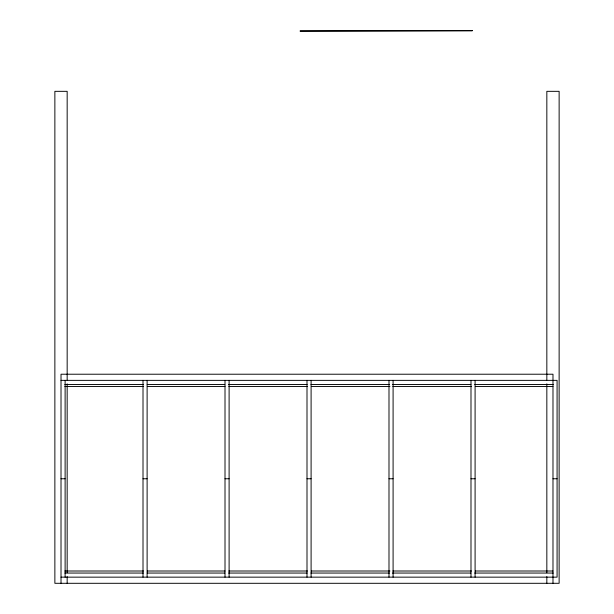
<?xml version="1.0" encoding="UTF-8"?>
<svg xmlns="http://www.w3.org/2000/svg" width="614" height="614" viewBox="0 0 614 614"><rect width="100%" height="100%" fill="white"/><g stroke="black" fill="none" stroke-linecap="round" stroke-linejoin="round"><path stroke-width="0.92" d="M61.016 380.365L557.082 380.365L557.082 577.152L61.016 577.152M64.846 384.464L143.377 384.464M147.207 384.464L224.778 384.464M228.608 384.464L307.138 384.464M310.968 384.464L389.491 384.464M392.369 384.464L470.892 384.464M474.722 384.464L553.252 384.464M64.854 386.513L143.492 386.513M147.329 386.513L225.008 386.513M228.838 386.513L307.476 386.513M311.313 386.513L389.951 386.513M392.83 386.513L471.468 386.513M475.305 386.513L552.984 386.513M61.016 478.759L65.115 478.759M143.008 478.759L147.114 478.759M225.008 478.759L229.106 478.759M307 478.759L311.098 478.759M388.992 478.759L393.09 478.759M470.992 478.759L475.09 478.759M552.984 478.759L557.082 478.759M64.854 571.005L143.492 571.005M147.329 571.005L225.008 571.005M228.838 571.005L307.476 571.005M311.313 571.005L389.951 571.005M392.83 571.005L471.468 571.005M475.305 571.005L552.984 571.005M64.846 573.054L143.377 573.054M147.207 573.054L224.778 573.054M228.608 573.054L307.138 573.054M310.968 573.054L389.491 573.054M392.369 573.054L470.892 573.054M474.722 573.054L553.252 573.054M552.984 583.3L552.984 374.218L61.016 374.218L61.016 583.3M546.836 379.989L546.836 91.332L559.131 91.332L559.131 583.3L54.869 583.3L54.869 91.332L67.164 91.332L67.164 379.989M546.836 383.827L546.836 572.755M546.836 576.584L546.836 583.3M475.09 380.365L475.09 577.152M470.992 380.365L470.992 577.152M393.09 380.365L393.09 577.152M388.992 380.365L388.992 577.152M311.098 380.365L311.098 577.152M307 380.365L307 577.152M229.106 380.365L229.106 577.152M225.008 380.365L225.008 577.152M147.114 380.365L147.114 577.152M143.008 380.365L143.008 577.152M67.164 383.827L67.164 572.755M67.164 576.584L67.164 583.3M65.115 380.365L65.115 577.152M472.335 30.7L300.146 31.03L472.335 30.7"/></g></svg>
